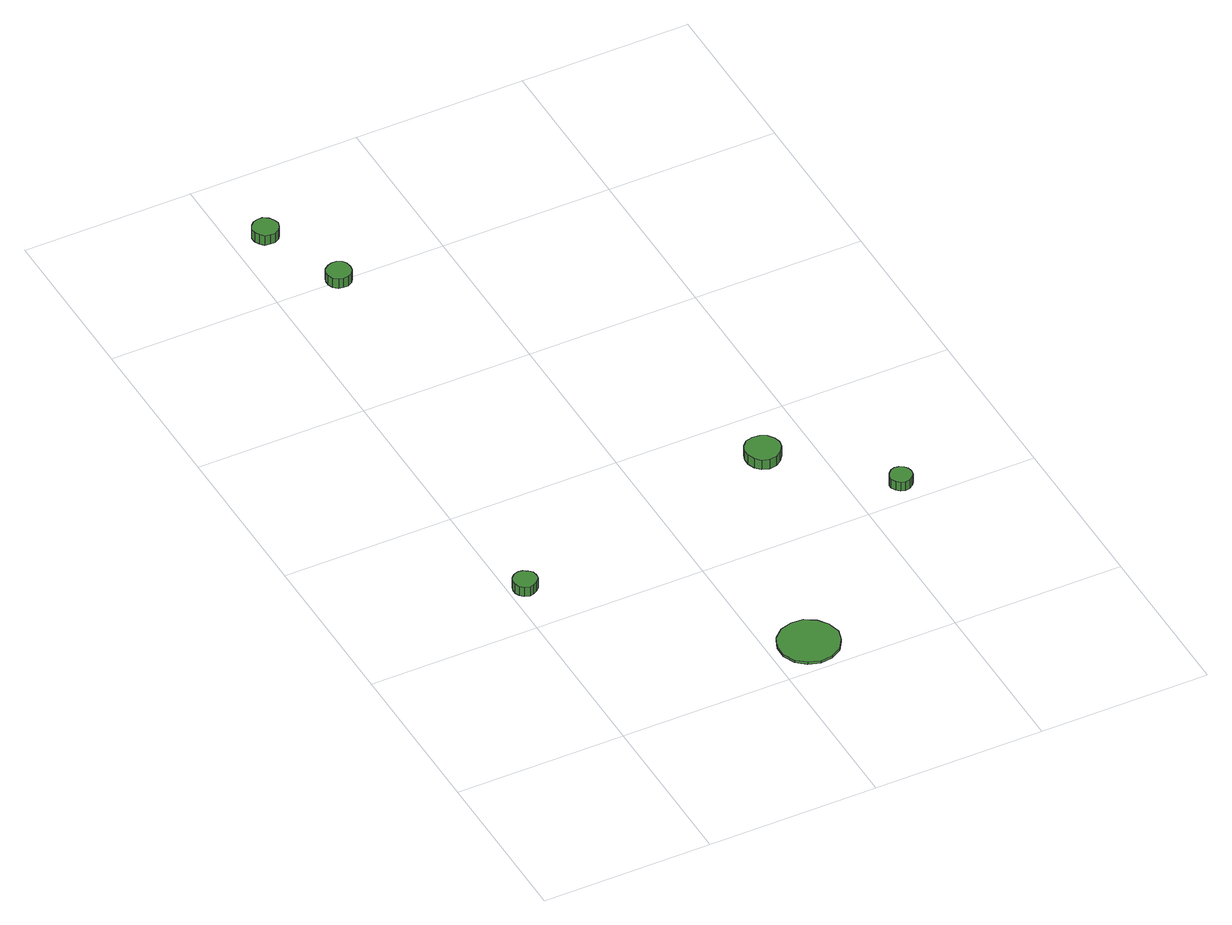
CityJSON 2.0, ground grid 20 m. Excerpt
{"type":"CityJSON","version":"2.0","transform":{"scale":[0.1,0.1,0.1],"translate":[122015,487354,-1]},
"CityObjects":{
"tree1":{"type":"SolitaryVegetationObject","attributes":{"function":"something"},"geometry":[{"type":"MultiSurface","lod":"1","boundaries":[[[0,1,2,3,4,5,6,7,8,9,10,11,12,13,14]],[[15,16,17,18,19,20,21,22,23,24,25,26,27,28,29]],[[0,29,28,1]],[[1,28,27,2]],[[2,27,26,3]],[[3,26,25,4]],[[4,25,24,5]],[[5,24,23,6]],[[6,23,22,7]],[[7,22,21,8]],[[8,21,20,9]],[[9,20,19,10]],[[10,19,18,11]],[[11,18,17,12]],[[12,17,16,13]],[[13,16,15,14]],[[14,15,29,0]]]}]},
"tree2":{"type":"SolitaryVegetationObject","attributes":{"function":"something"},"geometry":[{"type":"MultiSurface","lod":"1","boundaries":[[[30,31,32,33,34,35,36,37,38,39,40,41,42,43,44]],[[45,46,47,48,49,50,51,52,53,54,55,56,57,58,59]],[[30,59,58,31]],[[31,58,57,32]],[[32,57,56,33]],[[33,56,55,34]],[[34,55,54,35]],[[35,54,53,36]],[[36,53,52,37]],[[37,52,51,38]],[[38,51,50,39]],[[39,50,49,40]],[[40,49,48,41]],[[41,48,47,42]],[[42,47,46,43]],[[43,46,45,44]],[[44,45,59,30]]]}]},
"tree3":{"type":"SolitaryVegetationObject","attributes":{"function":"something"},"geometry":[{"type":"MultiSurface","lod":"1","boundaries":[[[60,61,62,63,64,65,66,67,68,69,70,71,72,73,74]],[[75,76,77,78,79,80,81,82,83,84,85,86,87,88,89]],[[60,89,88,61]],[[61,88,87,62]],[[62,87,86,63]],[[63,86,85,64]],[[64,85,84,65]],[[65,84,83,66]],[[66,83,82,67]],[[67,82,81,68]],[[68,81,80,69]],[[69,80,79,70]],[[70,79,78,71]],[[71,78,77,72]],[[72,77,76,73]],[[73,76,75,74]],[[74,75,89,60]]]}]},
"tree4":{"type":"SolitaryVegetationObject","attributes":{"function":"something"},"geometry":[{"type":"MultiSurface","lod":"1","boundaries":[[[90,91,92,93,94,95,96,97,98,99,100,101,102,103,104]],[[105,106,107,108,109,110,111,112,113,114,115,116,117,118,119]],[[90,119,118,91]],[[91,118,117,92]],[[92,117,116,93]],[[93,116,115,94]],[[94,115,114,95]],[[95,114,113,96]],[[96,113,112,97]],[[97,112,111,98]],[[98,111,110,99]],[[99,110,109,100]],[[100,109,108,101]],[[101,108,107,102]],[[102,107,106,103]],[[103,106,105,104]],[[104,105,119,90]]]}]},
"tree5":{"type":"SolitaryVegetationObject","attributes":{"function":"something"},"geometry":[{"type":"MultiSurface","lod":"1","boundaries":[[[120,121,122,123,124,125,126,127,128,129,130,131,132,133,134]],[[135,136,137,138,139,140,141,142,143,144,145,146,147,148,149]],[[120,149,148,121]],[[121,148,147,122]],[[122,147,146,123]],[[123,146,145,124]],[[124,145,144,125]],[[125,144,143,126]],[[126,143,142,127]],[[127,142,141,128]],[[128,141,140,129]],[[129,140,139,130]],[[130,139,138,131]],[[131,138,137,132]],[[132,137,136,133]],[[133,136,135,134]],[[134,135,149,120]]]}]},
"tree6":{"type":"SolitaryVegetationObject","attributes":{"function":"something"},"geometry":[{"type":"MultiSurface","lod":"1","boundaries":[[[150,151,152,153,154,155,156,157,158,159,160,161,162,163,164]],[[165,166,167,168,169,170,171,172,173,174,175,176,177,178,179]],[[150,179,178,151]],[[151,178,177,152]],[[152,177,176,153]],[[153,176,175,154]],[[154,175,174,155]],[[155,174,173,156]],[[156,173,172,157]],[[157,172,171,158]],[[158,171,170,159]],[[159,170,169,160]],[[160,169,168,161]],[[161,168,167,162]],[[162,167,166,163]],[[163,166,165,164]],[[164,165,179,150]]]}]}
},
"vertices":[
[28,254,31],[27,260,31],[23,264,31],[18,267,31],[13,268,31],[7,266,31],[3,262,31],[1,257,31],[1,251,31],[3,246,31],[7,242,31],[13,240,31],[18,241,31],[23,244,31],[27,248,31],[27,248,18],[23,244,18],[18,241,18],[13,240,18],[7,242,18],[3,246,18],[1,251,18],[1,257,18],[3,262,18],[7,266,18],[13,268,18],[18,267,18],[23,264,18],[27,260,18],[28,254,18],
[282,43,12],[278,58,12],[270,69,12],[257,77,12],[243,78,12],[229,74,12],[218,64,12],[212,51,12],[212,36,12],[218,22,12],[229,13,12],[243,8,12],[257,10,12],[270,17,12],[278,29,12],[278,29,9],[270,17,9],[257,10,9],[243,8,9],[229,13,9],[218,22,9],[212,36,9],[212,51,9],[218,64,9],[229,74,9],[243,78,9],[257,77,9],[270,69,9],[278,58,9],[282,43,9],
[54,901,23],[52,907,23],[49,912,23],[43,916,23],[37,916,23],[31,914,23],[27,910,23],[24,904,23],[24,898,23],[27,893,23],[31,888,23],[37,887,23],[43,887,23],[49,890,23],[52,895,23],[52,895,10],[49,890,10],[43,887,10],[37,887,10],[31,888,10],[27,893,10],[24,898,10],[24,904,10],[27,910,10],[31,914,10],[37,916,10],[43,916,10],[49,912,10],[52,907,10],[54,901,10],
[89,801,24],[88,807,24],[85,812,24],[79,815,24],[73,815,24],[68,813,24],[63,809,24],[61,804,24],[61,798,24],[63,792,24],[68,788,24],[73,787,24],[79,787,24],[85,790,24],[88,795,24],[88,795,11],[85,790,11],[79,787,11],[73,787,11],[68,788,11],[63,792,11],[61,798,11],[61,804,11],[63,809,11],[68,813,11],[73,815,11],[79,815,11],[85,812,11],[88,807,11],[89,801,11],
[362,332,26],[360,340,26],[355,347,26],[348,351,26],[339,352,26],[331,350,26],[325,344,26],[322,336,26],[322,328,26],[325,320,26],[331,314,26],[339,311,26],[348,312,26],[355,317,26],[360,324,26],[360,324,13],[355,317,13],[348,312,13],[339,311,13],[331,314,13],[325,320,13],[322,328,13],[322,336,13],[325,344,13],[331,350,13],[339,352,13],[348,351,13],[355,347,13],[360,340,13],[362,332,13],
[466,227,24],[465,232,24],[462,236,24],[457,239,24],[452,240,24],[447,238,24],[443,234,24],[440,229,24],[440,224,24],[443,219,24],[447,215,24],[452,213,24],[457,214,24],[462,217,24],[465,221,24],[465,221,12],[462,217,12],[457,214,12],[452,213,12],[447,215,12],[443,219,12],[440,224,12],[440,229,12],[443,234,12],[447,238,12],[452,240,12],[457,239,12],[462,236,12],[465,232,12],[466,227,12]
]}
